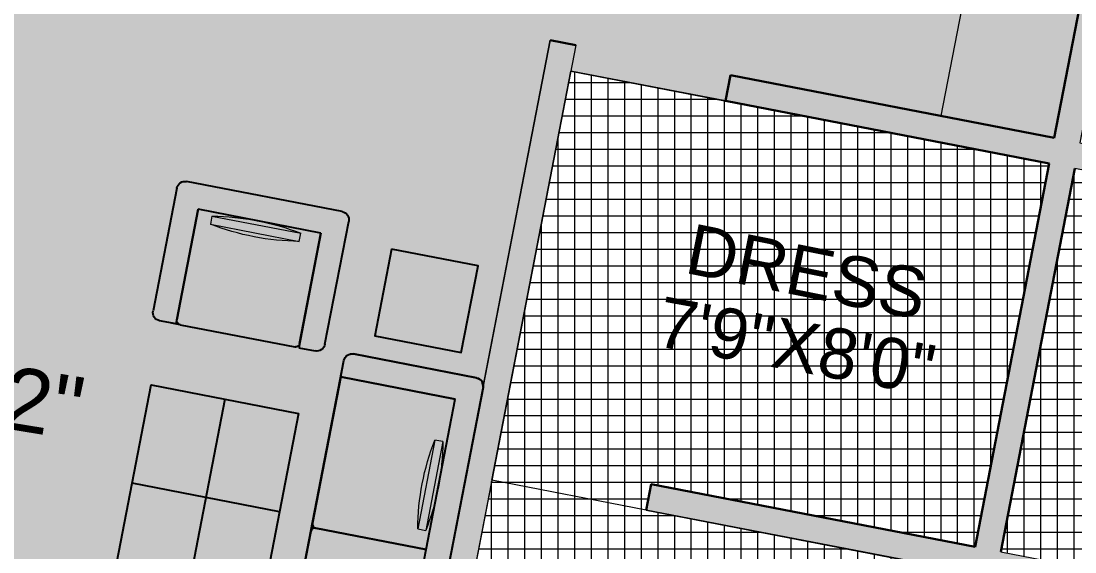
# Model space of a CAD drawing. Header units: inches. Extents: x -13956017 to 293115509, y -946740 to -305538.
# Drawn here: x 1217533.1 to 1217734.1, y -917805.2 to -917704 of the extents above; entities that cross this region are included whole.
import ezdxf

# ---------------------------------------------------------------- set-up
doc = ezdxf.new("R2010")
doc.units = ezdxf.units.IN
doc.header["$LTSCALE"] = 6
for name, color, linetype, lineweight in [('fixtures', 135, 'Continuous', 13), ('W', 250, 'Continuous', 5), ('wall', 7, 'Continuous', 30)]:
    doc.layers.add(name, color=color, linetype=linetype, lineweight=lineweight)
doc.layers.add('FURNITURE', color=7, linetype='Continuous')
doc.layers.add('WAL', color=7, linetype='Continuous')
doc.styles.add('ARI', font='arial.ttf')
pattern_1 = [(0, (228143.5684075246, -30674.72709723667), (0, 3.175), []), (90, (228143.5684075246, -30674.72709723667), (-3.175, 1.944126793646423e-16), [])]

# ---------------------------------------------------------------- blocks, each defined once
blk = doc.blocks.new('RGEWTW')
at = {"ltscale": 5, "true_color": 0xffffff}
h = blk.add_hatch(color=7, dxfattribs=at)
h.dxf.hatch_style = 1
h.paths.add_polyline_path([(390898.7626235022, -4415.223758643888), (390898.7625628625, -4366.908458643878), (390934.9990378625, -4366.908413164041), (390934.9990985022, -4415.223713163998)])
at = {"layer": 'FURNITURE'}
for p, q in [((390916.8808610023, -4415.223735903932), (390916.8808003624, -4366.908435903953)), ((390898.7625931823, -4391.066108643857), (390934.9990681824, -4391.066063164018))]:
    blk.add_line(p, q, dxfattribs=at)
blk.add_lwpolyline([(390898.7626235022, -4415.223758643888), (390898.7625628625, -4366.908458643878), (390934.9990378625, -4366.908413164041), (390934.9990985022, -4415.223713163998)], close=True, dxfattribs=at)
blk = doc.blocks.new('A$C4D432D71-flat-4')
at = {"layer": 'FURNITURE', "lineweight": 9}
for p, q in [((-424.1646855676663, 6.815380766056478e-05), (-424.1646776629495, 49.19607352776802)), ((-424.1646855676663, 6.815380766056478e-05), (118.4103182397666, -1.902590156532824e-05)), ((-424.1646776629495, 49.19607352776802), (118.4103261444834, 49.1959863480588)), ((118.4103261444834, 49.1959863480588), (118.4103180713719, -1.905998215079308e-05))]:
    blk.add_line(p, q, dxfattribs=at)
for centre, radius, start, end in [((-152.8774141558679, -1434.498558826454), 1508.292591451672, 79.63815392593106, 100.3618276611282), ((-152.876945267315, 1483.694613331114), 1508.292591454298, 259.638153925931, 280.3618276611282)]:
    blk.add_arc(centre, radius, start, end, dxfattribs=at)
blk = doc.blocks.new('A$C4D432D71-flat-5')
at = {"layer": 'FURNITURE', "lineweight": 9}
for p, q in [((-424.1646855676663, 6.815380766056478e-05), (-424.1646776629495, 49.19607352776802)), ((-424.1646855676663, 6.815380766056478e-05), (118.4103182397666, -1.902590156532824e-05)), ((-424.1646776629495, 49.19607352776802), (118.4103261444834, 49.1959863480588)), ((118.4103261444834, 49.1959863480588), (118.4103180713719, -1.905998215079308e-05))]:
    blk.add_line(p, q, dxfattribs=at)
for centre, radius, start, end in [((-152.8774141558679, -1434.498558826454), 1508.292591451672, 79.63815392593106, 100.3618276611282), ((-152.876945267315, 1483.694613331114), 1508.292591454298, 259.638153925931, 280.3618276611282)]:
    blk.add_arc(centre, radius, start, end, dxfattribs=at)
blk = doc.blocks.new('ssdsds')
at = {"ltscale": 5, "true_color": 0xffffff}
h = blk.add_hatch(color=7, dxfattribs=at)
h.dxf.hatch_style = 1
h.paths.add_polyline_path([(44111.69710771316, -10983.73985369706), (44094.49869759802, -10983.73976350007), (44094.49869612025, -10983.73976350007), (44094.04488930613, -10983.79751428707), (44093.5547119402, -10984.00510274689), (44093.217541955, -10984.27042767112), (44092.90040179419, -10984.69824898253), (44092.68686434593, -10985.55157774793), (44092.68684534171, -10989.17522524776), (44092.68662529324, -11053.24790544624), (44092.76910379711, -11053.78834570697), (44093.21729268022, -11054.52905975711), (44093.83542799248, -11054.93406234695), (44094.49843951591, -11055.05973415039), (44121.67567049416, -11055.05987705969), (44122.41951843561, -11054.9001458358), (44122.95682616239, -11054.52921288865), (44123.48750377147, -11053.24806281184), (44123.48775197048, -10985.55173473504), (44123.37850750431, -10984.93210966882), (44123.3785068213, -10984.9321077921), (44122.9570845835, -10984.2705804241), (44122.62208875002, -10984.00658074174), (44122.20761810747, -10983.8196757503), (44121.67593317459, -10983.73990603097)], flags=16)
edge = h.paths.add_edge_path(flags=0)
edge.add_line((44117.16078662144, -11040.07044662055), (44117.16086821639, -11020.40944105963))
edge = h.paths.add_edge_path(flags=0)
edge.add_line((44115.37809680263, -11040.07043922223), (44115.37817839757, -11020.4094336613))
edge = h.paths.add_edge_path(flags=0)
edge.add_line((44117.16078662144, -11040.07044662055), (44115.37809680263, -11040.07043922223))
edge = h.paths.add_edge_path(flags=0)
edge.add_arc((44063.39696554588, -11030.23972071522), 54.65520678291887, 349.6379253493022, 370.3615990837058)
edge = h.paths.add_edge_path(flags=0)
edge.add_arc((44169.14199947303, -11030.24015956663), 54.65520678282375, 169.6379253493022, 190.3615990837058)
edge = h.paths.add_edge_path(flags=0)
edge.add_line((44115.37817839757, -11020.4094336613), (44117.16086821762, -11020.40944106573))
edge = h.paths.add_edge_path(flags=0)
edge.add_line((44117.16092594271, -11013.12736899973), (44117.16100753766, -10993.4663634388))
edge = h.paths.add_edge_path(flags=0)
edge.add_line((44115.3782361239, -11013.1273616014), (44115.37831771885, -10993.46635604048))
edge = h.paths.add_edge_path(flags=0)
edge.add_line((44117.16092594271, -11013.12736899973), (44115.3782361239, -11013.1273616014))
edge = h.paths.add_edge_path(flags=0)
edge.add_arc((44063.39710486715, -11003.2966430944), 54.65520678291887, 349.6379253493022, 370.3615990837058)
edge = h.paths.add_edge_path(flags=0)
edge.add_arc((44169.1421387943, -11003.29708194581), 54.65520678282375, 169.6379253493022, 190.3615990837058)
edge = h.paths.add_edge_path(flags=0)
edge.add_line((44115.37831771885, -10993.46635604048), (44117.1610075389, -10993.4663634449))
edge = h.paths.add_edge_path(flags=0)
edge.add_line((44118.05223531143, -11016.35271452713), (44093.59261468679, -11016.35258624865))
edge.add_arc((44093.59261943785, -11015.44667437362), 0.9059118750444197, 179.9996995121709, 269.99969951228593, ccw=False)
edge.add_line((44092.68670756122, -11015.44666962243), (44092.68684059067, -10990.08113712283))
edge.add_arc((44093.59275246567, -10990.08114187388), 0.905911875006221, 89.99969951274608, 179.9996995126311, ccw=False)
edge.add_line((44093.59275721671, -10989.17522999889), (44118.05237784138, -10989.17535827732))
edge.add_line((44118.05237784138, -10989.17535827732), (44118.05223531063, -11016.35271452705))
edge = h.paths.add_edge_path(flags=0)
edge.add_arc((44093.59261943785, -11015.44667437362), 0.9059118750444197, 179.9996995121709, 269.9996995122859)
edge.add_arc((44093.59261943705, -11015.44667437354), 0.9059118750426007, 179.9996995121709, 269.9996995122859)
edge = h.paths.add_edge_path(flags=0)
edge.add_arc((44093.59261943705, -11015.44667437354), 0.9059118750426007, 179.9996995121709, 269.9996995122859)
edge.add_arc((44093.59261943703, -11015.44667437358), 0.9059118750262299, 179.9996995110205, 269.9996995109054)
edge = h.paths.add_edge_path(flags=0)
edge.add_arc((44093.59261943703, -11015.44667437358), 0.9059118750262299, 179.9996995110205, 269.9996995109054)
edge.add_arc((44093.59261943623, -11015.4466743735), 0.9059118750262299, 179.9996995110205, 269.9996995109054)
edge = h.paths.add_edge_path(flags=0)
edge.add_arc((44093.59261943623, -11015.4466743735), 0.9059118750262299, 179.9996995110205, 269.9996995109054)
edge.add_line((44093.59261468507, -11016.35258624863), (44118.05223530974, -11016.35271452706))
edge.add_line((44118.05237784138, -10989.17535827732), (44118.05223531063, -11016.35271452705))
edge.add_line((44093.59275721671, -10989.17522999889), (44118.05237784138, -10989.17535827732))
edge.add_arc((44093.59275246567, -10990.08114187388), 0.905911875006221, 89.99969951274615, 179.9996995126311)
edge.add_line((44092.68670756122, -11015.44666962243), (44092.68684059067, -10990.08113712283))
h.paths.add_polyline_path([(44118.05223531063, -11016.35271452705), (44093.59261468596, -11016.3525862486)], flags=0)
edge = h.paths.add_edge_path(flags=0)
edge.add_line((44093.59261468507, -11016.35258624863), (44118.05223530974, -11016.35271452706))
edge.add_line((44093.59261468516, -11016.35258624852), (44118.05223530986, -11016.35271452695))
edge = h.paths.add_edge_path(flags=0)
edge.add_arc((44093.59260993495, -11017.25849812359), 0.9059118750062207, 89.99969951550722, 179.9996995157373)
edge.add_arc((44093.59260993402, -11017.25849812362), 0.905911875006221, 89.99969951274615, 179.9996995126311)
edge = h.paths.add_edge_path(flags=0)
edge.add_line((44092.68670756202, -11015.44666962251), (44092.68669805903, -11017.25849337257))
edge.add_line((44092.68670756282, -11015.44666962256), (44092.68669805996, -11017.25849337259))
h.paths.add_polyline_path([(44093.59261468596, -11016.3525862486), (44118.05223531143, -11016.35271452713)], flags=0)
edge = h.paths.add_edge_path(flags=0)
edge.add_line((44095.86259592084, -11016.35259815352), (44093.59261468596, -11016.3525862486))
edge.add_line((44095.86259592004, -11016.35259815344), (44093.59261468516, -11016.35258624852))
h.paths.add_polyline_path([(44118.05223531063, -11016.35271452705), (44093.59261468516, -11016.35258624852)], flags=0)
edge = h.paths.add_edge_path(flags=0)
edge.add_line((44118.05223531063, -11016.35271452705), (44093.59261468599, -11016.35258624857))
edge.add_arc((44093.59261943785, -11015.44667437362), 0.9059118750444197, 179.9996995121709, 269.99969951228593, ccw=False)
edge.add_line((44092.68670756122, -11015.44666962243), (44092.68684059067, -10990.08113712283))
edge.add_arc((44093.59275246567, -10990.08114187388), 0.905911875006221, 89.99969951274608, 179.9996995126311, ccw=False)
edge.add_line((44093.59275721671, -10989.17522999889), (44118.05237784138, -10989.17535827732))
edge.add_line((44118.05237784138, -10989.17535827732), (44118.05223531063, -11016.35271452705))
edge = h.paths.add_edge_path(flags=0)
edge.add_arc((44093.59261943703, -11015.44667437358), 0.9059118750262299, 179.9996995110205, 269.9996995109054)
edge.add_line((44093.59261468516, -11016.35258624852), (44118.05223530986, -11016.35271452695))
edge.add_line((44118.05237784138, -10989.17535827732), (44118.05223531063, -11016.35271452705))
edge.add_line((44093.59275721671, -10989.17522999889), (44118.05237784138, -10989.17535827732))
edge.add_arc((44093.59275246567, -10990.08114187388), 0.905911875006221, 89.99969951274615, 179.9996995126311)
edge.add_line((44092.68670756122, -11015.44666962243), (44092.68684059067, -10990.08113712283))
h.paths.add_polyline_path([(44118.05223531143, -11016.35271452713), (44093.59261468507, -11016.35258624863)], flags=0)
edge = h.paths.add_edge_path(flags=0)
edge.add_line((44093.59261468516, -11016.35258624852), (44118.05223530986, -11016.35271452695))
edge.add_line((44093.59261468596, -11016.3525862486), (44118.05223531066, -11016.35271452702))
edge = h.paths.add_edge_path(flags=0)
edge.add_arc((44093.59260993415, -11017.25849812352), 0.9059118750062207, 89.99969951550722, 179.9996995156223)
edge.add_arc((44093.59260993402, -11017.25849812362), 0.905911875006221, 89.99969951274615, 179.9996995126311)
edge = h.paths.add_edge_path(flags=16)
edge.add_line((44092.68670756202, -11015.44666962248), (44092.68669805916, -11017.25849337251))
edge.add_line((44092.68670756202, -11015.44666962251), (44092.68669805903, -11017.25849337257))
h.paths.add_polyline_path([(44093.59261468507, -11016.35258624863), (44118.05223531063, -11016.35271452705)], flags=0)
edge = h.paths.add_edge_path(flags=0)
edge.add_line((44095.86259592084, -11016.35259815352), (44093.59261468596, -11016.3525862486))
edge.add_arc((44093.59261943703, -11015.44667437358), 0.9059118750262299, 179.9996995110205, 269.99969951090543, ccw=False)
edge.add_line((44092.68670756202, -11015.44666962251), (44092.68669805903, -11017.25849337257))
edge.add_arc((44093.59260993402, -11017.25849812362), 0.905911875006221, 89.99969951274608, 179.9996995126311, ccw=False)
edge.add_line((44093.59261468507, -11016.35258624863), (44118.05223530974, -11016.35271452706))
edge.add_line((44118.05223530974, -11016.35271452706), (44118.05223531143, -11016.35271452713))
edge.add_line((44118.05223531143, -11016.35271452713), (44093.59261468679, -11016.35258624865))
edge.add_arc((44093.59261943785, -11015.44667437362), 0.9059118750444197, 179.9996995121709, 269.99969951228593, ccw=False)
edge.add_line((44092.68670756282, -11015.44666962256), (44092.68669805996, -11017.25849337259))
edge.add_arc((44093.59260993495, -11017.25849812359), 0.9059118750062207, 89.99969951550719, 179.9996995157373, ccw=False)
edge.add_line((44093.59261468596, -11016.3525862486), (44118.05223531066, -11016.35271452702))
edge = h.paths.add_edge_path(flags=0)
edge.add_line((44095.86259592004, -11016.35259815344), (44093.59261468516, -11016.35258624852))
edge.add_arc((44093.59261943623, -11015.4466743735), 0.9059118750262299, 179.9996995110205, 269.99969951090543, ccw=False)
edge.add_line((44092.68670756122, -11015.44666962243), (44092.68684059067, -10990.08113712283))
edge.add_arc((44093.59275246567, -10990.08114187388), 0.905911875006221, 89.99969951274608, 179.9996995126311, ccw=False)
edge.add_line((44093.59275721671, -10989.17522999889), (44118.05237784138, -10989.17535827732))
edge.add_line((44118.05237784138, -10989.17535827732), (44118.05223531063, -11016.35271452705))
edge.add_line((44118.05223531063, -11016.35271452705), (44093.59261468599, -11016.35258624857))
edge.add_arc((44093.59261943705, -11015.44667437354), 0.9059118750426007, 179.9996995121709, 269.99969951228593, ccw=False)
edge.add_line((44092.68670756202, -11015.44666962248), (44092.68669805916, -11017.25849337251))
edge.add_arc((44093.59260993415, -11017.25849812352), 0.9059118750062207, 89.99969951550719, 179.9996995156223, ccw=False)
edge.add_line((44093.59261468516, -11016.35258624852), (44118.05223530986, -11016.35271452695))
edge = h.paths.add_edge_path(flags=0)
edge.add_arc((44093.59261943623, -11015.4466743735), 0.9059118750262299, 179.9996995110205, 269.9996995109054)
edge.add_arc((44093.59260993415, -11017.25849812352), 0.9059118750062207, 89.99969951550722, 179.9996995156223)
edge.add_line((44092.68669805916, -11017.25849337251), (44092.68670756202, -11015.44666962248))
edge = h.paths.add_edge_path(flags=0)
edge.add_arc((44093.59261943623, -11015.4466743735), 0.9059118750262299, 179.9996995110205, 269.9996995109054)
edge.add_line((44092.68670756122, -11015.44666962243), (44092.68684059067, -10990.08113712283))
edge.add_arc((44093.59275246567, -10990.08114187388), 0.905911875006221, 89.99969951274608, 179.9996995126311, ccw=False)
edge.add_line((44093.59275721671, -10989.17522999889), (44118.05237784138, -10989.17535827732))
edge.add_line((44118.05237784138, -10989.17535827732), (44118.05223531063, -11016.35271452705))
edge.add_line((44118.05223531063, -11016.35271452705), (44093.59261468599, -11016.35258624857))
edge = h.paths.add_edge_path(flags=0)
edge.add_arc((44093.59261943705, -11015.44667437354), 0.9059118750426007, 179.9996995121709, 269.9996995122859)
edge.add_line((44092.68670756202, -11015.44666962248), (44092.68669805916, -11017.25849337251))
edge.add_arc((44093.59260993415, -11017.25849812352), 0.9059118750062207, 89.99969951550722, 179.9996995156223)
edge = h.paths.add_edge_path()
edge.add_arc((44121.67592822049, -10985.55172978097), 1.81182374999978, 359.999843335871, 449.999843334933)
edge.add_arc((44094.49844904325, -11053.24791040026), 1.811823750008019, 179.999843335871, 269.9998433342556)
edge.add_line((44092.68663520151, -11049.62425794633), (44092.68662529324, -11053.24790544624))
edge.add_line((44094.49869759802, -10983.73976350008), (44121.6759377226, -10983.73990603099))
edge.add_arc((44094.49868809592, -10985.55158725005), 1.811823750008019, 89.99969951263515, 179.9996995116972)
edge.add_line((44092.68684534174, -10989.17522524776), (44092.68686434593, -10985.55157774796))
edge.add_line((44118.05237784138, -10989.17535827732), (44092.68684534174, -10989.17522524776))
edge.add_line((44092.68653692672, -11049.62425377628), (44118.05206532108, -11049.62438680573))
edge.add_line((44121.67568431474, -11055.0598770598), (44094.49843951591, -11055.05973415039))
edge.add_arc((44121.67568002149, -11053.24805330971), 1.81182374999978, 269.9996995119316, 359.9996995116971)
edge.add_line((44123.48775197048, -10985.55173473514), (44123.48751756802, -11053.24783725317))
h = blk.add_hatch(color=7, dxfattribs=at)
h.dxf.hatch_style = 1
h.paths.add_polyline_path([(44111.69710771316, -10983.73985369706), (44094.49869759802, -10983.73976350007), (44094.49869612025, -10983.73976350007), (44094.04488930613, -10983.79751428707), (44093.5547119402, -10984.00510274689), (44093.217541955, -10984.27042767112), (44092.90040179419, -10984.69824898253), (44092.68686434593, -10985.55157774793), (44092.68684534171, -10989.17522524776), (44092.68662529324, -11053.24790544624), (44092.76910379711, -11053.78834570697), (44093.21729268022, -11054.52905975711), (44093.83542799248, -11054.93406234695), (44094.49843951591, -11055.05973415039), (44121.67567049416, -11055.05987705969), (44122.41951843561, -11054.9001458358), (44122.95682616239, -11054.52921288865), (44123.48750377147, -11053.24806281184), (44123.48775197048, -10985.55173473504), (44123.37850750431, -10984.93210966882), (44123.3785068213, -10984.9321077921), (44122.9570845835, -10984.2705804241), (44122.62208875002, -10984.00658074174), (44122.20761810747, -10983.8196757503), (44121.67593317459, -10983.73990603097)])
edge = h.paths.add_edge_path(flags=16)
edge.add_line((44117.16078662144, -11040.07044662055), (44117.16086821639, -11020.40944105963))
edge = h.paths.add_edge_path(flags=16)
edge.add_line((44115.37809680263, -11040.07043922223), (44115.37817839757, -11020.4094336613))
edge = h.paths.add_edge_path(flags=16)
edge.add_line((44117.16078662144, -11040.07044662055), (44115.37809680263, -11040.07043922223))
edge = h.paths.add_edge_path(flags=16)
edge.add_arc((44063.39696554588, -11030.23972071522), 54.65520678291887, 349.6379253493022, 370.3615990837058)
edge = h.paths.add_edge_path(flags=16)
edge.add_arc((44169.14199947303, -11030.24015956663), 54.65520678282375, 169.6379253493022, 190.3615990837058)
edge = h.paths.add_edge_path(flags=16)
edge.add_line((44115.37817839757, -11020.4094336613), (44117.16086821762, -11020.40944106573))
edge = h.paths.add_edge_path()
edge.add_line((44118.05206532108, -11049.62438680573), (44092.6865328214, -11049.62425377628))
edge.add_line((44092.6865328214, -11049.62425377628), (44092.68669805994, -11017.25849337251))
edge.add_arc((44093.59260993494, -11017.25849812357), 0.905911875006221, 89.99969951228587, 179.999699512401, ccw=False)
edge.add_line((44093.59261468599, -11016.35258624857), (44118.05223531063, -11016.35271452705))
edge.add_line((44118.05223531063, -11016.35271452705), (44118.05206532108, -11049.62438680573))
edge = h.paths.add_edge_path(flags=16)
edge.add_line((44118.05223531143, -11016.35271452713), (44093.59261468679, -11016.35258624865))
edge.add_arc((44093.59261943785, -11015.44667437362), 0.9059118750444197, 179.9996995121709, 269.99969951228593, ccw=False)
edge.add_line((44092.68670756122, -11015.44666962243), (44092.68684059067, -10990.08113712283))
edge.add_arc((44093.59275246567, -10990.08114187388), 0.905911875006221, 89.99969951274608, 179.9996995126311, ccw=False)
edge.add_line((44093.59275721671, -10989.17522999889), (44118.05237784138, -10989.17535827732))
edge.add_line((44118.05237784138, -10989.17535827732), (44118.05223531063, -11016.35271452705))
edge = h.paths.add_edge_path(flags=0)
edge.add_arc((44093.59261943785, -11015.44667437362), 0.9059118750444197, 179.9996995121709, 269.9996995122859)
edge.add_arc((44093.59261943705, -11015.44667437354), 0.9059118750426007, 179.9996995121709, 269.9996995122859)
edge = h.paths.add_edge_path(flags=0)
edge.add_arc((44093.59261943705, -11015.44667437354), 0.9059118750426007, 179.9996995121709, 269.9996995122859)
edge.add_arc((44093.59261943703, -11015.44667437358), 0.9059118750262299, 179.9996995110205, 269.9996995109054)
edge = h.paths.add_edge_path(flags=0)
edge.add_arc((44093.59261943703, -11015.44667437358), 0.9059118750262299, 179.9996995110205, 269.9996995109054)
edge.add_arc((44093.59261943623, -11015.4466743735), 0.9059118750262299, 179.9996995110205, 269.9996995109054)
edge = h.paths.add_edge_path(flags=0)
edge.add_arc((44093.59261943623, -11015.4466743735), 0.9059118750262299, 179.9996995110205, 269.9996995109054)
edge.add_line((44093.59261468507, -11016.35258624863), (44118.05223530974, -11016.35271452706))
edge.add_line((44118.05237784138, -10989.17535827732), (44118.05223531063, -11016.35271452705))
edge.add_line((44093.59275721671, -10989.17522999889), (44118.05237784138, -10989.17535827732))
edge.add_arc((44093.59275246567, -10990.08114187388), 0.905911875006221, 89.99969951274615, 179.9996995126311)
edge.add_line((44092.68670756122, -11015.44666962243), (44092.68684059067, -10990.08113712283))
h.paths.add_polyline_path([(44118.05223531063, -11016.35271452705), (44093.59261468596, -11016.3525862486)], flags=16)
edge = h.paths.add_edge_path(flags=0)
edge.add_line((44093.59261468507, -11016.35258624863), (44118.05223530974, -11016.35271452706))
edge.add_line((44093.59261468516, -11016.35258624852), (44118.05223530986, -11016.35271452695))
edge = h.paths.add_edge_path(flags=16)
edge.add_arc((44093.59260993495, -11017.25849812359), 0.9059118750062207, 89.99969951550722, 179.9996995157373)
edge.add_arc((44093.59260993402, -11017.25849812362), 0.905911875006221, 89.99969951274615, 179.9996995126311)
edge = h.paths.add_edge_path(flags=0)
edge.add_line((44092.68670756202, -11015.44666962251), (44092.68669805903, -11017.25849337257))
edge.add_line((44092.68670756282, -11015.44666962256), (44092.68669805996, -11017.25849337259))
h.paths.add_polyline_path([(44093.59261468596, -11016.3525862486), (44118.05223531143, -11016.35271452713)], flags=0)
edge = h.paths.add_edge_path(flags=0)
edge.add_line((44095.86259592084, -11016.35259815352), (44093.59261468596, -11016.3525862486))
edge.add_line((44095.86259592004, -11016.35259815344), (44093.59261468516, -11016.35258624852))
h.paths.add_polyline_path([(44118.05223531063, -11016.35271452705), (44093.59261468516, -11016.35258624852)], flags=16)
edge = h.paths.add_edge_path(flags=0)
edge.add_line((44118.05223531063, -11016.35271452705), (44093.59261468599, -11016.35258624857))
edge.add_arc((44093.59261943785, -11015.44667437362), 0.9059118750444197, 179.9996995121709, 269.99969951228593, ccw=False)
edge.add_line((44092.68670756122, -11015.44666962243), (44092.68684059067, -10990.08113712283))
edge.add_arc((44093.59275246567, -10990.08114187388), 0.905911875006221, 89.99969951274608, 179.9996995126311, ccw=False)
edge.add_line((44093.59275721671, -10989.17522999889), (44118.05237784138, -10989.17535827732))
edge.add_line((44118.05237784138, -10989.17535827732), (44118.05223531063, -11016.35271452705))
edge = h.paths.add_edge_path(flags=0)
edge.add_arc((44093.59261943703, -11015.44667437358), 0.9059118750262299, 179.9996995110205, 269.9996995109054)
edge.add_line((44093.59261468516, -11016.35258624852), (44118.05223530986, -11016.35271452695))
edge.add_line((44118.05237784138, -10989.17535827732), (44118.05223531063, -11016.35271452705))
edge.add_line((44093.59275721671, -10989.17522999889), (44118.05237784138, -10989.17535827732))
edge.add_arc((44093.59275246567, -10990.08114187388), 0.905911875006221, 89.99969951274615, 179.9996995126311)
edge.add_line((44092.68670756122, -11015.44666962243), (44092.68684059067, -10990.08113712283))
h.paths.add_polyline_path([(44118.05223531143, -11016.35271452713), (44093.59261468507, -11016.35258624863)], flags=16)
edge = h.paths.add_edge_path(flags=16)
edge.add_line((44093.59261468516, -11016.35258624852), (44118.05223530986, -11016.35271452695))
edge.add_line((44093.59261468596, -11016.3525862486), (44118.05223531066, -11016.35271452702))
edge = h.paths.add_edge_path(flags=16)
edge.add_arc((44093.59260993415, -11017.25849812352), 0.9059118750062207, 89.99969951550722, 179.9996995156223)
edge.add_arc((44093.59260993402, -11017.25849812362), 0.905911875006221, 89.99969951274615, 179.9996995126311)
edge = h.paths.add_edge_path(flags=17)
edge.add_line((44092.68670756202, -11015.44666962248), (44092.68669805916, -11017.25849337251))
edge.add_line((44092.68670756202, -11015.44666962251), (44092.68669805903, -11017.25849337257))
h.paths.add_polyline_path([(44093.59261468507, -11016.35258624863), (44118.05223531063, -11016.35271452705)], flags=16)
edge = h.paths.add_edge_path(flags=16)
edge.add_line((44095.86259592084, -11016.35259815352), (44093.59261468596, -11016.3525862486))
edge.add_arc((44093.59261943703, -11015.44667437358), 0.9059118750262299, 179.9996995110205, 269.99969951090543, ccw=False)
edge.add_line((44092.68670756202, -11015.44666962251), (44092.68669805903, -11017.25849337257))
edge.add_arc((44093.59260993402, -11017.25849812362), 0.905911875006221, 89.99969951274608, 179.9996995126311, ccw=False)
edge.add_line((44093.59261468507, -11016.35258624863), (44118.05223530974, -11016.35271452706))
edge.add_line((44118.05223530974, -11016.35271452706), (44118.05223531143, -11016.35271452713))
edge.add_line((44118.05223531143, -11016.35271452713), (44093.59261468679, -11016.35258624865))
edge.add_arc((44093.59261943785, -11015.44667437362), 0.9059118750444197, 179.9996995121709, 269.99969951228593, ccw=False)
edge.add_line((44092.68670756282, -11015.44666962256), (44092.68669805996, -11017.25849337259))
edge.add_arc((44093.59260993495, -11017.25849812359), 0.9059118750062207, 89.99969951550719, 179.9996995157373, ccw=False)
edge.add_line((44093.59261468596, -11016.3525862486), (44118.05223531066, -11016.35271452702))
edge = h.paths.add_edge_path(flags=16)
edge.add_line((44095.86259592004, -11016.35259815344), (44093.59261468516, -11016.35258624852))
edge.add_arc((44093.59261943623, -11015.4466743735), 0.9059118750262299, 179.9996995110205, 269.99969951090543, ccw=False)
edge.add_line((44092.68670756122, -11015.44666962243), (44092.68684059067, -10990.08113712283))
edge.add_arc((44093.59275246567, -10990.08114187388), 0.905911875006221, 89.99969951274608, 179.9996995126311, ccw=False)
edge.add_line((44093.59275721671, -10989.17522999889), (44118.05237784138, -10989.17535827732))
edge.add_line((44118.05237784138, -10989.17535827732), (44118.05223531063, -11016.35271452705))
edge.add_line((44118.05223531063, -11016.35271452705), (44093.59261468599, -11016.35258624857))
edge.add_arc((44093.59261943705, -11015.44667437354), 0.9059118750426007, 179.9996995121709, 269.99969951228593, ccw=False)
edge.add_line((44092.68670756202, -11015.44666962248), (44092.68669805916, -11017.25849337251))
edge.add_arc((44093.59260993415, -11017.25849812352), 0.9059118750062207, 89.99969951550719, 179.9996995156223, ccw=False)
edge.add_line((44093.59261468516, -11016.35258624852), (44118.05223530986, -11016.35271452695))
h = blk.add_hatch(color=7, dxfattribs=at)
h.dxf.hatch_style = 1
edge = h.paths.add_edge_path(flags=16)
edge.add_line((44058.58738821, -11078.6065123795), (44078.24839377095, -11078.60643710272))
edge = h.paths.add_edge_path(flags=16)
edge.add_line((44058.58738138455, -11076.82382256068), (44078.2483869455, -11076.8237472839))
edge = h.paths.add_edge_path(flags=16)
edge.add_line((44058.58738821, -11078.6065123795), (44058.58738138455, -11076.82382256068))
edge = h.paths.add_edge_path(flags=16)
edge.add_arc((44068.41768514291, -11024.84261286801), 54.65520678291888, 259.6383825014469, 280.3620562330212)
edge = h.paths.add_edge_path(flags=16)
edge.add_arc((44068.41809001259, -11130.58764679529), 54.65520678282376, 79.63838250144684, 100.3620562330212)
edge = h.paths.add_edge_path(flags=16)
edge.add_line((44078.2483869455, -11076.8237472839), (44078.24839376484, -11078.60643710396))
h.paths.add_polyline_path([(44055.36198291391, -11055.03822685613), (44055.36204979433, -11079.49784748185)], flags=16)
edge = h.paths.add_edge_path(flags=17)
edge.add_arc((44056.26789478886, -11055.03822437988), 0.905911875018977, 90.00015666704722, 180.0001566669235)
edge.add_line((44055.36198291385, -11055.03822685697), (44055.36204979433, -11079.49784748185))
edge.add_line((44055.36204979433, -11079.49784748185), (44082.53940604439, -11079.49777316924))
edge.add_line((44082.53940604439, -11079.49777316924), (44082.53933916379, -11055.03815254433))
edge.add_arc((44081.63342728878, -11055.03815502141), 0.9059118750226149, 0.0001566668061959722, 90.00015666704722)
edge.add_line((44081.63342481169, -11054.13224314639), (44056.26789231184, -11054.13231250407))
edge = h.paths.add_edge_path()
edge.add_arc((44086.16306345233, -11083.12129463593), 1.81182374999978, 270.0003004883029, 360.0003004880684)
edge.add_arc((44051.73833826986, -11055.94426011546), 1.811823750008019, 90.00030048830284, 180.0003004872606)
edge.add_line((44055.36197626752, -11054.13241736129), (44051.73832876763, -11054.13243636548))
edge.add_line((44087.9748128908, -11055.94404955697), (44087.9748872023, -11083.12128968181))
edge.add_arc((44086.16298914082, -11055.94405451109), 1.811823750008019, 0.0001566656923402784, 90.00015666597895)
edge.add_line((44082.53933668676, -11054.13224066935), (44086.16298418665, -11054.13223076109))
edge.add_line((44082.53940604439, -11079.49777316924), (44082.53933668676, -11054.13224066935))
edge.add_line((44055.36198043676, -11054.13231908647), (44055.36204979445, -11079.49784748108))
edge.add_line((44049.92658845281, -11083.12150984345), (44049.92651451971, -11055.94426504435))
edge.add_arc((44051.73841220273, -11083.12149109398), 1.81182374999978, 180.0001566649368, 270.0001566659789)
edge.add_line((44086.16307295432, -11084.9331183859), (44051.73864271566, -11084.93332863874))
edge.add_line((44056.26789231178, -11054.13231250487), (44054.45606856175, -11054.13231745824))
edge.add_arc((44056.2678947889, -11055.03822437906), 0.9059118749971491, 90.00015666566628, 180.0001566656533)
edge.add_line((44055.36198912076, -11057.30820809103), (44055.36198291391, -11055.03822685613))
h = blk.add_hatch(color=7, dxfattribs=at)
h.dxf.hatch_style = 1
h.paths.add_polyline_path([(44082.53940604439, -11079.49777316924), (44055.36204979445, -11079.49784748185), (44055.36198043703, -11054.13241736127), (44051.73832876777, -11054.13243636548, 0.4142128230853576), (44049.92651451986, -11055.94426504435), (44049.92658845273, -11083.12149602287, 0.4142145544801918), (44051.73842326873, -11084.93331484395), (44086.16307379223, -11084.9331183859, 0.4142126917273037), (44087.97488720232, -11083.12128968181), (44087.97481289082, -11055.94404955697, 0.4142135623741529), (44086.1629841867, -11054.13223076109), (44082.53933668676, -11054.13224066935)])
h = blk.add_hatch(color=7, dxfattribs=at)
h.dxf.hatch_style = 1
edge = h.paths.add_edge_path(flags=0)
edge.add_line((44058.58738821, -11078.6065123795), (44078.24839377095, -11078.60643710272))
edge = h.paths.add_edge_path(flags=0)
edge.add_line((44058.58738138455, -11076.82382256068), (44078.2483869455, -11076.8237472839))
edge = h.paths.add_edge_path(flags=0)
edge.add_line((44058.58738821, -11078.6065123795), (44058.58738138455, -11076.82382256068))
edge = h.paths.add_edge_path(flags=0)
edge.add_arc((44068.41768514291, -11024.84261286801), 54.65520678291888, 259.6383825014469, 280.3620562330212)
edge = h.paths.add_edge_path(flags=0)
edge.add_arc((44068.41809001259, -11130.58764679529), 54.65520678282376, 79.63838250144684, 100.3620562330212)
edge = h.paths.add_edge_path(flags=0)
edge.add_line((44078.2483869455, -11076.8237472839), (44078.24839376484, -11078.60643710396))
edge = h.paths.add_edge_path(flags=17)
edge.add_line((44055.36198291391, -11055.03822685613), (44055.36204979445, -11079.49784748108))
edge.add_line((44055.36204979433, -11079.49784748185), (44082.53940604439, -11079.49777316924))
edge.add_line((44082.53940604439, -11079.49777316924), (44082.53933916379, -11055.03815254433))
edge.add_arc((44081.63342728878, -11055.03815502141), 0.9059118750226149, 0.0001566668061959722, 90.00015666704722)
edge.add_line((44081.63342481169, -11054.13224314639), (44056.26789231184, -11054.13231250407))
edge.add_arc((44056.26789478886, -11055.03822437988), 0.905911875018977, 90.00015666704722, 180.0001566669235)
h.paths.add_polyline_path([(44055.36198291391, -11055.03822685613), (44055.36204979433, -11079.49784748185)], flags=0)
edge = h.paths.add_edge_path(flags=17)
edge.add_arc((44056.26789478886, -11055.03822437988), 0.905911875018977, 90.00015666704722, 180.0001566669235)
edge.add_line((44055.36198291385, -11055.03822685697), (44055.36204979433, -11079.49784748185))
edge.add_line((44055.36204979433, -11079.49784748185), (44082.53940604439, -11079.49777316924))
edge.add_line((44082.53940604439, -11079.49777316924), (44082.53933916379, -11055.03815254433))
edge.add_arc((44081.63342728878, -11055.03815502141), 0.9059118750226149, 0.0001566668061959722, 90.00015666704722)
edge.add_line((44081.63342481169, -11054.13224314639), (44056.26789231184, -11054.13231250407))
h = blk.add_hatch(color=7, dxfattribs=at)
h.dxf.hatch_style = 1
h.paths.add_polyline_path([(44117.40197998822, -11078.98604497378), (44098.24498659665, -11078.98597613384), (44098.24504108519, -11059.82900426913), (44117.40203447688, -11059.82907310903)])
at = {"layer": 'W', "lineweight": 40}
h = blk.add_hatch(dxfattribs=at)
h.set_pattern_fill('ANGLE', color=256)
h.set_pattern_definition([(0, (-69.54542710805254, 32.5440952012159), (0, 6.985), [5.08, -1.905]), (90, (-69.54542710805254, 32.5440952012159), (-6.985, 4.277078946022131e-16), [5.08, -1.905])])
edge = h.paths.add_edge_path(flags=0)
edge.add_line((44058.58738821, -11078.6065123795), (44078.24839377095, -11078.60643710272))
edge = h.paths.add_edge_path(flags=0)
edge.add_line((44058.58738138455, -11076.82382256068), (44078.2483869455, -11076.8237472839))
edge = h.paths.add_edge_path(flags=0)
edge.add_line((44058.58738821, -11078.6065123795), (44058.58738138455, -11076.82382256068))
edge = h.paths.add_edge_path(flags=0)
edge.add_arc((44068.41768514291, -11024.84261286801), 54.65520678291888, 259.6383825014469, 280.3620562330212)
edge = h.paths.add_edge_path(flags=0)
edge.add_arc((44068.41809001259, -11130.58764679529), 54.65520678282376, 79.63838250144684, 100.3620562330212)
edge = h.paths.add_edge_path(flags=0)
edge.add_line((44078.2483869455, -11076.8237472839), (44078.24839376484, -11078.60643710396))
edge = h.paths.add_edge_path(flags=17)
edge.add_line((44055.36198291391, -11055.03822685613), (44055.36204979445, -11079.49784748108))
edge.add_line((44055.36204979433, -11079.49784748185), (44082.53940604439, -11079.49777316924))
edge.add_line((44082.53940604439, -11079.49777316924), (44082.53933916379, -11055.03815254433))
edge.add_arc((44081.63342728878, -11055.03815502141), 0.9059118750226149, 0.0001566668061959722, 90.00015666704722)
edge.add_line((44081.63342481169, -11054.13224314639), (44056.26789231184, -11054.13231250407))
edge.add_arc((44056.26789478886, -11055.03822437988), 0.905911875018977, 90.00015666704722, 180.0001566669235)
h.paths.add_polyline_path([(44055.36198291391, -11055.03822685613), (44055.36204979433, -11079.49784748185)], flags=0)
edge = h.paths.add_edge_path(flags=17)
edge.add_arc((44056.26789478886, -11055.03822437988), 0.905911875018977, 90.00015666704722, 180.0001566669235)
edge.add_line((44055.36198291385, -11055.03822685697), (44055.36204979433, -11079.49784748185))
edge.add_line((44055.36204979433, -11079.49784748185), (44082.53940604439, -11079.49777316924))
edge.add_line((44082.53940604439, -11079.49777316924), (44082.53933916379, -11055.03815254433))
edge.add_arc((44081.63342728878, -11055.03815502141), 0.9059118750226149, 0.0001566668061959722, 90.00015666704722)
edge.add_line((44081.63342481169, -11054.13224314639), (44056.26789231184, -11054.13231250407))
at = {"color": 7, "ltscale": 5, "true_color": 0xffffff}
blk.add_line((44123.48775197048, -10985.55173473514, -10.43457297358816), (44123.48751756802, -11053.24783725317, -10.43457297358816), dxfattribs=at)
at = {"layer": 'FURNITURE'}
for p, q in [((44092.68653692672, -11049.62425377628, -10.43457297358816), (44118.05206532108, -11049.62438680573, -10.43457297358816)), ((44092.68663520151, -11049.62425794633, -10.43457297358816), (44092.68662529324, -11053.24790544624, -10.43457297358816)), ((44055.36197626752, -11054.13241736129, -10.43457297358816), (44051.73832876763, -11054.13243636548, -10.43457297358816)), ((44056.26789231178, -11054.13231250487, -10.43457297358816), (44054.45606856175, -11054.13231745824, -10.43457297358816)), ((44055.36198043676, -11054.13231908647, -10.43457297358816), (44055.36204979445, -11079.49784748108, -10.43457297358816)), ((44055.36198912076, -11057.30820809103, -10.43457297358816), (44055.36198291391, -11055.03822685613, -10.43457297358816)), ((44055.36204979433, -11079.49784748185, -10.43457297358816), (44055.36198291385, -11055.03822685697, -10.43457297358816)), ((44055.36198291391, -11055.03822685613, -10.43457297358816), (44055.36204979445, -11079.49784748108, -10.43457297358816)), ((44056.26789231184, -11054.13231250407, -10.43457297358816), (44081.63342481169, -11054.13224314639, -10.43457297358816)), ((44082.53933668676, -11054.13224066935, -10.43457297358816), (44086.16298418665, -11054.13223076109, -10.43457297358816)), ((44082.53940604439, -11079.49777316924, -10.43457297358816), (44082.53933668676, -11054.13224066935, -10.43457297358816)), ((44082.53933916379, -11055.03815254433, -10.43457297358816), (44082.53940604439, -11079.49777316924, -10.43457297358816)), ((44121.67568431474, -11055.0598770598, -10.43457297358816), (44094.49843951591, -11055.05973415039, -10.43457297358816)), ((44049.92658845281, -11083.12150984345, -10.43457297358816), (44049.92651451971, -11055.94426504435, -10.43457297358816)), ((44087.9748128908, -11055.94404955697, -10.43457297358816), (44087.9748872023, -11083.12128968181, -10.43457297358816)), ((44082.53940604439, -11079.49777316924, -10.43457297358816), (44055.36204979433, -11079.49784748185, -10.43457297358816)), ((44086.16307295432, -11084.9331183859, -10.43457297358816), (44051.73864271566, -11084.93332863874, -10.43457297358816))]:
    blk.add_line(p, q, dxfattribs=at)
at = {"layer": 'FURNITURE', "elevation": -10.43457297358816}
blk.add_lwpolyline([(44092.68684534171, -10989.17522524776), (44092.68662529324, -11053.24790544624), (44092.76910379711, -11053.78834570696), (44092.76910379711, -11053.78834570697), (44093.21729268022, -11054.52905975711), (44093.21729268022, -11054.52905975711), (44093.83542799248, -11054.93406234695), (44094.49843951591, -11055.05973415039), (44121.67567049416, -11055.05987705969), (44122.41951843561, -11054.9001458358), (44122.95682616239, -11054.52921288865), (44122.95682616239, -11054.52921288865), (44123.48750377147, -11053.24806281184), (44123.48775197048, -10985.55173473514)], dxfattribs=at)
for points in [[(44095.86259592004, -11016.35259815344), (44093.59261468516, -11016.35258624852, -0.4142135623730951), (44092.68670756122, -11015.44666962243), (44092.68684059067, -10990.08113712283, -0.4142135623731406), (44093.59275721671, -10989.17522999889), (44118.05237784138, -10989.17535827732), (44118.05223531063, -11016.35271452705), (44093.59261468599, -11016.35258624857, -0.414213562373048), (44092.68670756202, -11015.44666962248), (44092.68669805916, -11017.25849337251, -0.4142135623730951), (44093.59261468516, -11016.35258624852), (44118.05223530986, -11016.35271452695)], [(44095.86259592084, -11016.35259815352), (44093.59261468596, -11016.3525862486, -0.4142135623730951), (44092.68670756202, -11015.44666962251), (44092.68669805903, -11017.25849337257, -0.4142135623731406), (44093.59261468507, -11016.35258624863), (44118.05223530974, -11016.35271452706), (44118.05223531143, -11016.35271452713), (44093.59261468679, -11016.35258624865, -0.414213562373048), (44092.68670756282, -11015.44666962256), (44092.68669805996, -11017.25849337259, -0.4142135623730951), (44093.59261468596, -11016.3525862486), (44118.05223531066, -11016.35271452702)]]:
    blk.add_lwpolyline(points, format="xyb", dxfattribs=at)
blk.add_lwpolyline([(44118.05206532108, -11049.62438680573), (44092.6865328214, -11049.62425377628), (44092.68669805994, -11017.25849337251, -0.4142135623730425), (44093.59261468599, -11016.35258624857), (44118.05223531063, -11016.35271452705)], format="xyb", close=True, dxfattribs=at)
blk.add_lwpolyline([(44098.24498659665, -11078.98597613384), (44098.24504108519, -11059.82900426913), (44117.40203447688, -11059.82907310903), (44117.40197998822, -11078.98604497378)], close=True, dxfattribs=at)
at = {"layer": 'FURNITURE'}
for centre, radius, start, end in [((44051.73833826986, -11055.94426011546, -10.43457297358816), 1.811823750008019, 90.00030048830284, 180.0003004872606), ((44056.2678947889, -11055.03822437906, -10.43457297358816), 0.9059118749971491, 90.00015666566628, 180.0001566656533), ((44056.26789478886, -11055.03822437988, -10.43457297358816), 0.905911875018977, 90.00015666704722, 180.0001566669235), ((44081.63342728878, -11055.03815502141, -10.43457297358816), 0.9059118750226149, 0.0001566668061959722, 90.00015666704722), ((44086.16298914082, -11055.94405451109, -10.43457297358816), 1.811823750008019, 0.0001566656923402784, 90.00015666597895), ((44094.49844904325, -11053.24791040026, -10.43457297358816), 1.811823750008019, 179.999843335871, 269.9998433342556), ((44121.67568002149, -11053.24805330971, -10.43457297358816), 1.81182374999978, 269.9996995119316, 359.9996995116971), ((44051.73841220273, -11083.12149109398, -10.43457297358816), 1.81182374999978, 180.0001566649368, 270.0001566659789), ((44086.16306345233, -11083.12129463593, -10.43457297358816), 1.81182374999978, 270.0003004883029, 0.0003004880683463019)]:
    blk.add_arc(centre, radius, start, end, dxfattribs=at)
at = {"xscale": 0.03623647500000001, "yscale": 0.03623647500000001, "zscale": 0.03623647500000001}
for name, p, rotation in [('A$C4D432D71-flat-4', (44117.16085040929, -11024.70021359623, -10.43457297358816), 89.99977142350987), ('A$C4D432D71-flat-5', (44073.95762123434, -11078.60645353095, -10.43457297358816), 0.0002285764902154599)]:
    blk.add_blockref(name, p, dxfattribs=dict(at, rotation=rotation))
at = {"layer": 'W', "xscale": -0.9, "yscale": 0.9, "zscale": 0.9, "rotation": 0.0002285764902154596}
blk.add_blockref('RGEWTW', (395894.0789096412, -7064.984723742347, -10.43457297358816), dxfattribs=at)

msp = doc.modelspace()

# ---------------------------------------------------------------- hatches: boundary and pattern name
at = {"layer": 'fixtures', "ltscale": 5}
h = msp.add_hatch(dxfattribs=at)
h.set_pattern_fill('NET', color=254)
h.set_pattern_definition(pattern_1)
h.paths.add_polyline_path([(1217637.9441072, -917713.5536613466), (1217729.152550881, -917731.2115556345), (1217715.010302623, -917804.2606085188), (1217653.251139974, -917792.3246241995), (1217652.300788799, -917797.2334766778), (1217622.847673843, -917791.5313731289)])
h = msp.add_hatch(dxfattribs=at)
h.set_pattern_fill('NET', color=254)
h.set_pattern_definition(pattern_1)
h.paths.add_polyline_path([(1217734.061403469, -917732.1619062441), (1217842.888914851, -917753.2308403737), (1217827.792481494, -917831.2085521563), (1217798.339365973, -917825.5064485001), (1217799.289716584, -917820.5975959111), (1217719.915320721, -917805.2307654411)])
h = msp.add_hatch(dxfattribs=at)
h.set_pattern_fill('NET', color=254)
h.set_pattern_definition(pattern_1)
h.paths.add_polyline_path([(1217622.847673843, -917791.5313731289), (1217714.056117524, -917809.1892674189), (1217695.651020491, -917903.9463261075), (1217695.477583066, -917904.531267142), (1217604.385176681, -917886.8958375958)])
at = {"layer": 'W', "ltscale": 10}
h = msp.add_hatch(color=256, dxfattribs=at)
h.dxf.hatch_style = 1
h.paths.add_polyline_path([(1217487.499603753, -917458.2519883065), (1217492.230383257, -917456.633431762), (1217499.352032053, -917477.448861578), (1217601.536869316, -917442.4880402283), (1217603.15542586, -917447.2188197316), (1217496.239809076, -917483.7981976328)])
h.paths.add_polyline_path([(1217477.987085666, -917415.0025721295), (1217517.725633497, -917401.4066971564), (1217519.344190042, -917406.1374766601), (1217474.874862707, -917421.3519081776), (1217393.947035485, -917184.8129329925), (1217438.416362821, -917169.5985014746), (1217440.034919365, -917174.3292809783), (1217400.876713061, -917187.7266018713), (1217437.199460747, -917295.786928637), (1217505.322685601, -917272.4797143997), (1217466.801039841, -917159.8871622093), (1217471.531819346, -917158.2686056641), (1217511.672021648, -917275.5919373559), (1217438.818017292, -917300.5177081407)])
h.paths.add_polyline_path([(1217506.941242145, -917277.2104939023), (1217511.672021648, -917275.5919373559), (1217552.459646567, -917394.8075808492), (1217547.728867064, -917396.4261373935)])
h.paths.add_polyline_path([(1217741.031416584, -917346.6730033996), (1217745.762196089, -917345.0544468553), (1217762.109617186, -917392.8353198427), (1217625.863167478, -917439.4497483189), (1217624.244610934, -917434.7189688155), (1217755.760281138, -917389.7230968837)])
h.paths.add_polyline_path([(1217234.72711311, -917565.8720049552), (1217432.473696366, -917498.216341404), (1217439.34166162, -917519.1185647716), (1217444.326124665, -917517.4132146755), (1217428.466400742, -917471.0578018037), (1217423.733491027, -917472.6701320835), (1217430.855139822, -917493.4855619001), (1217233.108556566, -917561.1412254515)])
h.paths.add_polyline_path([(1217372.587104215, -917323.1774997693), (1217377.31788373, -917321.5589432209), (1217415.839529485, -917434.1514954101), (1217371.37020215, -917449.3659269265), (1217369.751645605, -917444.6351474228), (1217409.490193437, -917431.0392724505)])
h.paths.add_polyline_path([(1217299.733099869, -917348.1032705478), (1217304.463879373, -917346.4847140036), (1217342.985525127, -917459.0772661923), (1217338.254745624, -917460.6958227364)])
h.paths.add_polyline_path([(1217173.221964427, -917386.1023838136), (1217298.114543325, -917343.3724910442), (1217299.733099869, -917348.1032705478), (1217174.840520971, -917390.8331633178)])
h.paths.add_polyline_path([(1217294.32691064, -917224.1808225483), (1217334.065458472, -917210.5849475762), (1217370.968547683, -917318.4467202622), (1217302.845322829, -917341.7539345002), (1217264.323677074, -917229.1613823103), (1217259.592897571, -917230.7799388545), (1217299.733099869, -917348.1032705478), (1217372.587104227, -917323.1774997651), (1217377.289054101, -917321.4746788671), (1217337.177681432, -917204.2356115285), (1217292.708354096, -917219.4500430439)])
h.paths.add_polyline_path([(1217379.366081849, -917580.8576221309), (1217384.096861353, -917579.2390655867), (1217422.618389178, -917691.8312730866), (1217545.618656275, -917649.7488029357), (1217547.237212819, -917654.4795824384), (1217294.61358732, -917740.9105019043), (1217292.995030776, -917736.1797224007), (1217417.887609674, -917693.4498296309)])
h.paths.add_polyline_path([(1217414.10009492, -917574.2585058247), (1217453.838642751, -917560.6626308527), (1217490.741614031, -917668.5240588485), (1217495.472393535, -917666.9055023043), (1217456.95086571, -917554.3132948042), (1217412.481538375, -917569.5277263205)])
h.paths.add_polyline_path([(1217568.326397893, -917641.9797315222), (1217683.50335913, -917602.5738737315), (1217691.389025095, -917605.33757025), (1217690.428474566, -917610.299108549), (1217683.491550797, -917607.8679185706), (1217569.944954437, -917646.7105110257)])
h.paths.add_polyline_path([(1217633.985605224, -917707.6944581479), (1217638.89445781, -917708.6448087577), (1217604.385176681, -917886.8958375956), (1217599.476324095, -917885.9454869858)])
h.paths.add_polyline_path([(1217727.628564375, -917623.336657837), (1217728.589114903, -917618.3751195383), (1217772.802060078, -917633.7538649245), (1217771.820369159, -917638.8245998278), (1217753.382472704, -917632.362653498), (1217735.011754078, -917727.2530536572), (1217814.386149941, -917742.6198841226), (1217813.43579933, -917747.528736714), (1217734.061403468, -917732.1619062441), (1217719.915320721, -917805.2307654409), (1217799.289716583, -917820.59759591), (1217798.339365973, -917825.5064484981), (1217718.964970111, -917810.1396180282), (1217700.502472949, -917905.5040824956), (1217695.477583066, -917904.531267142), (1217695.824457916, -917903.3613850729), (1217714.059952013, -917809.1694611057), (1217652.300789364, -917797.2334767869), (1217653.251139974, -917792.3246242), (1217715.010302623, -917804.2606085188), (1217729.152550881, -917731.2115556347), (1217667.397222721, -917719.2557650048), (1217668.347573331, -917714.3469124159), (1217730.102901492, -917726.3027030474), (1217748.613230421, -917630.6911728202)])
h.paths.add_polyline_path([(1217843.839265461, -917748.3219877852), (1217848.748118048, -917749.2723383949), (1217814.238836918, -917927.5233672332), (1217809.329984332, -917926.5730166236)])
h.paths.add_polyline_path([(1217929.815785923, -917949.8989880147), (1218007.804364391, -917818.2699526119), (1218012.106020028, -917820.8186304716), (1217935.029465474, -917950.9083529229)])
h.paths.add_polyline_path([(1217933.25921193, -917725.2844573545), (1217935.807889787, -917720.9828017217), (1218165.516300566, -917857.0821992855), (1218162.967622709, -917861.3838549176)])
h.paths.add_polyline_path([(1217151.389456738, -917544.7098918586), (1217160.851015745, -917541.4727787707), (1217174.44689072, -917581.2113266009), (1217210.400814949, -917568.9102968643), (1217212.019371493, -917573.6410763678), (1217176.065447264, -917585.9421061045), (1217189.661263274, -917625.6804815908), (1217180.199704264, -917628.9175946808)])
h.paths.add_polyline_path([(1217114.56029858, -917406.1724849631), (1217150.514222809, -917393.8714552266), (1217152.132779353, -917398.6022347299), (1217116.178855125, -917410.9032644671), (1217129.774730099, -917450.6418122973), (1217120.313171089, -917453.8789253866), (1217091.502864601, -917369.6710502199), (1217100.964183379, -917366.4340193224)])
h.paths.add_polyline_path([(1217090.62763067, -917218.8326135883), (1217092.246187214, -917223.563393092), (1217056.292262985, -917235.8644228289), (1217069.88813796, -917275.6029706595), (1217060.426578952, -917278.8400837478), (1217031.616272462, -917194.6322085824), (1217041.077831469, -917191.3950954938), (1217054.673706441, -917231.1336433252)])
h.paths.add_polyline_path([(1217113.335372288, -917211.0635421755), (1217311.081955543, -917143.4078786243), (1217303.960306748, -917122.5924488078), (1217308.691086252, -917120.9738922635), (1217324.552940387, -917167.3355313985), (1217319.822160882, -917168.9540879438), (1217313.127957596, -917149.3880123486), (1217312.700512087, -917148.138658127), (1217114.953928832, -917215.7943216792)])
h.paths.add_polyline_path([(1217053.448780148, -917036.0247005378), (1217178.341359047, -916993.2948077684), (1217139.819713292, -916880.7022555798), (1217144.550492796, -916879.0836990357), (1217183.07213855, -916991.676251224), (1217251.195363404, -916968.369036986), (1217214.292274194, -916860.5072643011), (1217174.553726363, -916874.1031392735), (1217172.935169818, -916869.3723597699), (1217217.404497154, -916854.1579282538), (1217296.066345207, -917084.0738121343), (1217251.597017871, -917099.2882436506), (1217249.978461327, -917094.5574641475), (1217289.717009159, -917080.9615891749), (1217252.813919948, -916973.0998164895), (1217184.690695094, -916996.4070307277), (1217223.212340844, -917108.9995829185), (1217218.481561346, -917110.6181394607), (1217179.959915591, -916998.0255872718), (1217055.067336693, -917040.7554800417)])
h.paths.add_polyline_path([(1217377.312868605, -917120.7480870034), (1217479.497705875, -917085.7872656471), (1217481.116380349, -917090.5183898393), (1217378.931543079, -917125.4792111955), (1217386.053073943, -917146.2942963191), (1217381.322294439, -917147.9128528634), (1217365.460440303, -917101.551213729), (1217370.191219809, -917099.9326571838)])
h.paths.add_polyline_path([(1217355.947922217, -917058.3017975518), (1217395.686470049, -917044.7059225786), (1217397.305026593, -917049.4367020822), (1217352.835699258, -917064.6511335997), (1217274.173851199, -916834.73524972), (1217318.643178534, -916819.5208182024), (1217320.261735079, -916824.2515977066), (1217281.15256579, -916837.6321414091), (1217280.523187247, -916837.8474726793), (1217317.426276458, -916945.7092453653), (1217385.549501314, -916922.4020311262), (1217347.02785555, -916809.809478939), (1217351.75863506, -916808.1909223921), (1217390.280280818, -916920.7834745819), (1217419.611113737, -916910.7484240087), (1217421.229670282, -916915.4792035122), (1217391.898837362, -916925.5142540862), (1217430.420483125, -917038.106806269), (1217425.689703615, -917039.7253628155), (1217387.168057859, -916927.13281063), (1217319.044833004, -916950.4400248672)])
h.paths.add_polyline_path([(1217503.824121967, -917082.7493184266), (1217635.339792171, -917037.7534464952), (1217648.935549214, -917077.4916496377), (1217653.420354819, -917075.9572489209), (1217653.666328718, -917075.8730930933), (1217624.856022229, -916991.6652179266), (1217620.125242725, -916993.2837744708), (1217633.721117698, -917033.0223223027), (1217502.205447494, -917078.0181942348)])
h.paths.add_polyline_path([(1217563.710714106, -917257.7881600646), (1217695.226266381, -917212.7919434437), (1217709.955130934, -917255.842036928), (1217714.685910438, -917254.2234803835), (1217684.742614368, -917166.7040595652), (1217680.011834865, -917168.3226161096), (1217693.607709837, -917208.0611639406), (1217562.092039633, -917253.0570358725)])
h.paths.add_polyline_path([(1217442.318855355, -916902.9793525959), (1217573.834525558, -916857.9834806642), (1217560.238650586, -916818.2449328332), (1217564.96943009, -916816.6263762888), (1217593.779736578, -916900.8342514548), (1217589.048957075, -916902.452807999), (1217575.453082102, -916862.7142601678), (1217443.937529829, -916907.7104767883)])
h.paths.add_polyline_path([(1217384.05081976, -916732.671290462), (1217515.566489963, -916687.6754185302), (1217529.162364935, -916727.4139663618), (1217533.893144439, -916725.7954098171), (1217517.060156378, -916676.5953029785), (1217380.813706671, -916723.2097314545)])
h.paths.add_polyline_path([(1217261.549110153, -916797.8351695915), (1217266.279889655, -916796.2166130422), (1217259.158240861, -916775.4011832313), (1217361.343078142, -916740.4403618751), (1217358.105965054, -916730.9788028671), (1217251.19034827, -916767.558180771)])
h.paths.add_polyline_path([(1216995.180744553, -916865.7166384037), (1217192.927327809, -916798.0609748522), (1217200.048976602, -916818.8764046634), (1217204.779756106, -916817.2578481192), (1217194.420994224, -916786.9808593004), (1216991.943631465, -916856.2550793963)])
h.paths.add_polyline_path([(1216923.820406611, -916879.5622936343), (1216969.235889847, -916864.0241508082), (1216972.473002936, -916873.4857098163), (1216936.519078707, -916885.7867395531), (1216950.114953679, -916925.5252873836), (1216940.653394673, -916928.7624004718)])
h.paths.add_polyline_path([(1216971.729680322, -917019.5933669441), (1216981.191239328, -917016.3562538569), (1216994.7871143, -917056.094801688), (1217030.74103853, -917043.7937719502), (1217032.359595075, -917048.5245514542), (1216996.405670846, -917060.8255811912), (1217010.001545818, -917100.5641290224), (1217000.539986811, -917103.801242111)])
h.paths.add_polyline_path([(1216880.999779189, -916606.1242428583), (1216890.461338196, -916602.8871297698), (1216978.697448854, -916860.7870377204), (1216969.235889847, -916864.0241508092)])
h.paths.add_polyline_path([(1216900.470407718, -916588.8936124372), (1217011.170648105, -916551.0193893008), (1217014.407761194, -916560.4809483079), (1216903.707520807, -916598.3551714445)])
h.paths.add_polyline_path([(1216823.193559069, -916585.4462619476), (1216832.655118077, -916582.2091488589), (1216841.808741871, -916608.9637135867), (1216877.7626661, -916596.6626838499), (1216880.999779189, -916606.1242428572), (1216835.584295953, -916621.6623856826)])
h.paths.add_polyline_path([(1217875.717908918, -917539.9031905577), (1217880.019564549, -917542.4518684138), (1217904.406117054, -917501.29227241), (1217900.104461423, -917498.7435945541)])
h.paths.add_polyline_path([(1217843.318603409, -917604.395709523), (1217839.016947777, -917601.8470316661), (1217809.321166346, -917651.9675383035), (1217912.611264893, -917713.0508036405), (1217915.15994275, -917708.7491480081), (1217816.221863201, -917650.1295572972)])
at = {"layer": 'WAL', "lineweight": 9, "ltscale": 100, "true_color": 0x9c859f}
h = msp.add_hatch(color=252, dxfattribs=at)
h.dxf.hatch_style = 1
h.paths.add_polyline_path([(1217683.491550797, -917607.8679185706), (1217690.428474566, -917610.2991085491), (1217691.390322891, -917605.3308667366), (1217728.589114903, -917618.3751195378), (1217727.628564375, -917623.336657837), (1217748.613230421, -917630.6911728199), (1217730.102901492, -917726.3027030475), (1217668.347573331, -917714.3469124145), (1217667.397222721, -917719.2557650048), (1217637.9441072, -917713.5536613466), (1217638.89445781, -917708.6448087577), (1217633.985605224, -917707.6944581479), (1217599.476324094, -917885.9454869856), (1217255.751130939, -917819.4005172376), (1217235.952078838, -917760.9809342508)])

# ---------------------------------------------------------------- linework, layer by layer
at = {"layer": 'fixtures', "color": 254, "ltscale": 5, "elevation": 3969.120557741948}
msp.add_lwpolyline([(1217637.9441072, -917713.5536613466), (1217729.152550881, -917731.2115556345), (1217715.010302623, -917804.2606085188), (1217653.251139974, -917792.3246241995), (1217652.300788799, -917797.2334766778), (1217622.847673843, -917791.5313731289)], close=True, dxfattribs=at)
at = {"layer": 'W', "ltscale": 10}
for p, q in [((1217727.628564375, -917623.3366578371, 4216.912943646286), (1217708.50395011, -917722.121160365, 4216.91294364629)), ((1217633.985605224, -917707.694458148, 3969.120557741943), (1217599.476324095, -917885.945486986, 3969.120557741949)), ((1217638.89445781, -917708.6448087577, 3969.120557741943), (1217604.385176681, -917886.8958375956, 3969.120557741949)), ((1217667.397222721, -917719.255765003, 3969.120557741943), (1217637.9441072, -917713.5536613447, 3969.120557741943)), ((1217652.300789364, -917797.2334767871, 3968.120761259326), (1217622.847673843, -917791.5313731288, 3968.120761259326)), ((1217652.300789364, -917797.2334767869, 3968.120761259332), (1217714.056117524, -917809.1892674187, 3968.120761259332))]:
    msp.add_line(p, q, dxfattribs=at)
at = {"layer": 'W', "lineweight": 30, "ltscale": 10}
for p, q in [((1217748.613230421, -917630.6911728199, 4216.912943646286), (1217730.102901491, -917726.3027030478, 4216.91294364629)), ((1217633.985605224, -917707.6944581479, 3969.120557741949), (1217638.89445781, -917708.6448087575, 3969.120557741949)), ((1217668.347573331, -917714.3469124159, 3969.120557741943), (1217667.397222721, -917719.255765003, 3969.120557741943)), ((1217668.347573331, -917714.3469124158, 3969.120557741949), (1217730.102901491, -917726.3027030476, 3969.120557741949)), ((1217668.347573331, -917714.3469124155, 3969.120557741949), (1217730.102901492, -917726.3027030474, 3969.120557741949)), ((1217667.397222721, -917719.2557650028, 3969.120557741949), (1217729.152550882, -917731.2115556346, 3969.120557741949)), ((1217729.152550882, -917731.2115556347, 4216.91294364629), (1217715.010302623, -917804.2606085188, 4216.912943646293)), ((1217734.061403468, -917732.161906244, 4216.91294364629), (1217719.91915521, -917805.210959128, 4216.912943646293)), ((1217653.251139974, -917792.3246242, 3968.120761259326), (1217652.300789364, -917797.2334767871, 3968.120761259326)), ((1217653.251139974, -917792.3246241999, 3968.120761259332), (1217715.006468134, -917804.2804148317, 3968.120761259332)), ((1217653.251139974, -917792.3246241995, 3968.120761259332), (1217715.006468134, -917804.2804148315, 3968.120761259332))]:
    msp.add_line(p, q, dxfattribs=at)
at = {"layer": 'W', "ltscale": 10, "elevation": 2581.949125147513}
msp.add_lwpolyline([(1217753.382472704, -917632.362653498), (1217735.011754078, -917727.2530536572), (1217814.386149941, -917742.6198841226), (1217813.43579933, -917747.528736714), (1217734.061403468, -917732.1619062441), (1217719.915320721, -917805.2307654409), (1217799.289716583, -917820.59759591), (1217798.339365973, -917825.5064484981), (1217718.964970111, -917810.1396180282), (1217700.502472949, -917905.5040824956), (1217695.477583066, -917904.531267142), (1217695.824457916, -917903.3613850729), (1217714.059952013, -917809.1694611057), (1217652.300789364, -917797.2334767869), (1217653.251139974, -917792.3246242), (1217715.010302623, -917804.2606085188), (1217729.152550881, -917731.2115556347), (1217667.397222721, -917719.2557650048), (1217668.347573331, -917714.3469124159), (1217730.102901492, -917726.3027030474), (1217748.613230421, -917630.6911728202)], dxfattribs=at)
at = {"layer": 'W', "ltscale": 10, "elevation": 3969.120557741949}
msp.add_lwpolyline([(1217633.985605224, -917707.6944581479), (1217638.89445781, -917708.6448087577), (1217604.385176681, -917886.8958375956), (1217599.476324095, -917885.9454869858)], close=True, dxfattribs=at)

# ---------------------------------------------------------------- block references
at = {"layer": 'fixtures', "color": 41, "ltscale": 5, "xscale": -0.8778024899731075, "yscale": 0.8778024899731077, "zscale": 0.8778024899731078, "rotation": 169.0430456743624}
msp.add_blockref('ssdsds', (1177751.350107258, -919937.7936696068, 3978.28005187997), dxfattribs=at)

# ---------------------------------------------------------------- texts
at = {"layer": 'WAL', "style": 'ARI'}
msp.add_text('7\'9"X8\'0"', height=9.6, rotation=349.6915843332076, dxfattribs=at).set_placement((1217653.7777393, -917765.885960117, -4216.912943646292))
at = {"layer": 'wall', "lineweight": 25, "style": 'ARI'}
for s, height, rotation, p in [('DRESS', 9.600000000000001, 348.6859897792957, (1217659.345866193, -917751.9668515325, -4216.912943646292)), ('31\'9"X15\'2"', 11.99999999999999, 350.7353721094881, (1217459.560292261, -917770.2196664041))]:
    msp.add_text(s, height=height, rotation=rotation, dxfattribs=at).set_placement(p)

doc.saveas('drawing.dxf')
